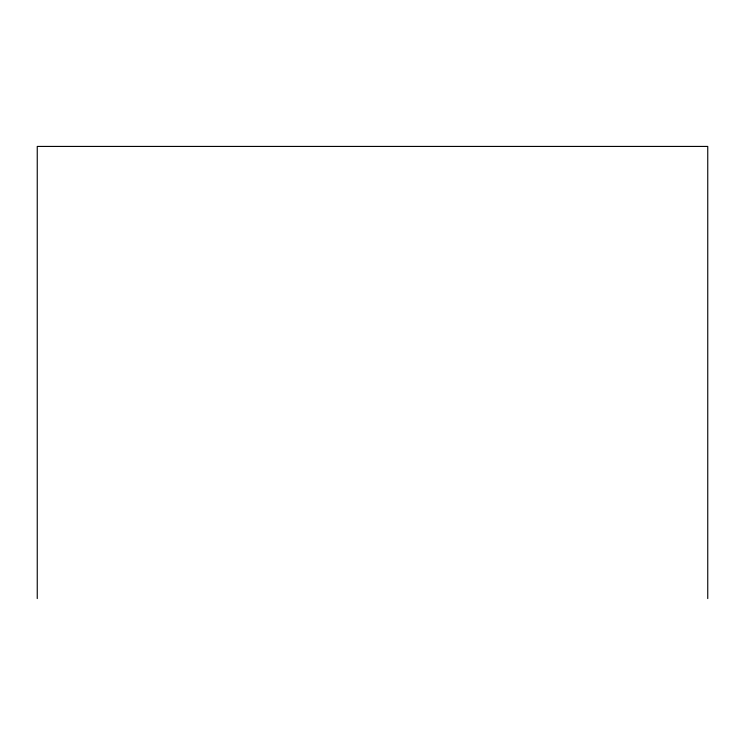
<?xml version="1.0" encoding="UTF-8"?>
<svg xmlns="http://www.w3.org/2000/svg" width="745" height="745" viewBox="0 0 745 745"><rect width="100%" height="100%" fill="white"/><g stroke="black" fill="none" stroke-linecap="round" stroke-linejoin="round"><path stroke-width="1.12" d="M707.75 598.57L707.75 146.43L37.25 146.43L37.25 598.57"/></g></svg>
